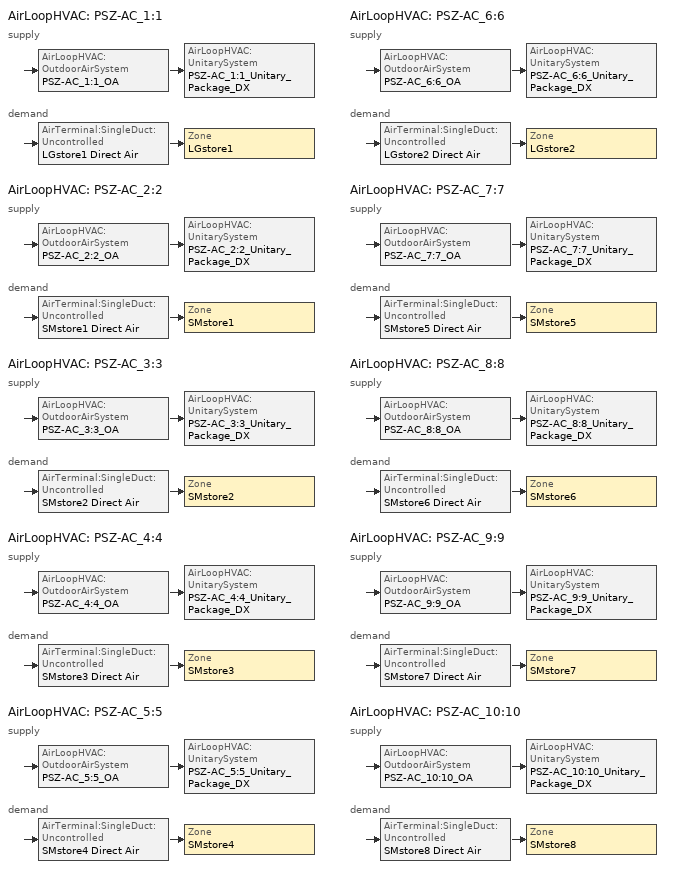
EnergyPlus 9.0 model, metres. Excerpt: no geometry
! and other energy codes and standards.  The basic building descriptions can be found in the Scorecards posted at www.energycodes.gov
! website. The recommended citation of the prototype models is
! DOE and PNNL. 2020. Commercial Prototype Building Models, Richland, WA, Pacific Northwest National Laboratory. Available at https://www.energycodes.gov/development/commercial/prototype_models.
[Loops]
AirLoopHVAC 'PSZ-AC_1:1'
 supply: AirLoopHVAC:OutdoorAirSystem 'PSZ-AC_1:1_OA' > AirLoopHVAC:UnitarySystem 'PSZ-AC_1:1_Unitary_Package_DX'
 demand: AirTerminal:SingleDuct:Uncontrolled 'LGstore1 Direct Air' > Zone 'LGstore1'
AirLoopHVAC 'PSZ-AC_2:2'
 supply: AirLoopHVAC:OutdoorAirSystem 'PSZ-AC_2:2_OA' > AirLoopHVAC:UnitarySystem 'PSZ-AC_2:2_Unitary_Package_DX'
 demand: AirTerminal:SingleDuct:Uncontrolled 'SMstore1 Direct Air' > Zone 'SMstore1'
AirLoopHVAC 'PSZ-AC_3:3'
 supply: AirLoopHVAC:OutdoorAirSystem 'PSZ-AC_3:3_OA' > AirLoopHVAC:UnitarySystem 'PSZ-AC_3:3_Unitary_Package_DX'
 demand: AirTerminal:SingleDuct:Uncontrolled 'SMstore2 Direct Air' > Zone 'SMstore2'
AirLoopHVAC 'PSZ-AC_4:4'
 supply: AirLoopHVAC:OutdoorAirSystem 'PSZ-AC_4:4_OA' > AirLoopHVAC:UnitarySystem 'PSZ-AC_4:4_Unitary_Package_DX'
 demand: AirTerminal:SingleDuct:Uncontrolled 'SMstore3 Direct Air' > Zone 'SMstore3'
AirLoopHVAC 'PSZ-AC_5:5'
 supply: AirLoopHVAC:OutdoorAirSystem 'PSZ-AC_5:5_OA' > AirLoopHVAC:UnitarySystem 'PSZ-AC_5:5_Unitary_Package_DX'
 demand: AirTerminal:SingleDuct:Uncontrolled 'SMstore4 Direct Air' > Zone 'SMstore4'
AirLoopHVAC 'PSZ-AC_6:6'
 supply: AirLoopHVAC:OutdoorAirSystem 'PSZ-AC_6:6_OA' > AirLoopHVAC:UnitarySystem 'PSZ-AC_6:6_Unitary_Package_DX'
 demand: AirTerminal:SingleDuct:Uncontrolled 'LGstore2 Direct Air' > Zone 'LGstore2'
AirLoopHVAC 'PSZ-AC_7:7'
 supply: AirLoopHVAC:OutdoorAirSystem 'PSZ-AC_7:7_OA' > AirLoopHVAC:UnitarySystem 'PSZ-AC_7:7_Unitary_Package_DX'
 demand: AirTerminal:SingleDuct:Uncontrolled 'SMstore5 Direct Air' > Zone 'SMstore5'
AirLoopHVAC 'PSZ-AC_8:8'
 supply: AirLoopHVAC:OutdoorAirSystem 'PSZ-AC_8:8_OA' > AirLoopHVAC:UnitarySystem 'PSZ-AC_8:8_Unitary_Package_DX'
 demand: AirTerminal:SingleDuct:Uncontrolled 'SMstore6 Direct Air' > Zone 'SMstore6'
AirLoopHVAC 'PSZ-AC_9:9'
 supply: AirLoopHVAC:OutdoorAirSystem 'PSZ-AC_9:9_OA' > AirLoopHVAC:UnitarySystem 'PSZ-AC_9:9_Unitary_Package_DX'
 demand: AirTerminal:SingleDuct:Uncontrolled 'SMstore7 Direct Air' > Zone 'SMstore7'
AirLoopHVAC 'PSZ-AC_10:10'
 supply: AirLoopHVAC:OutdoorAirSystem 'PSZ-AC_10:10_OA' > AirLoopHVAC:UnitarySystem 'PSZ-AC_10:10_Unitary_Package_DX'
 demand: AirTerminal:SingleDuct:Uncontrolled 'SMstore8 Direct Air' > Zone 'SMstore8'
[Sizing:Zone] Zone Cooling Design Supply Air Temperature Input Method=SupplyAirTemperature; Zone Cooling Design Supply Air Temperature {C}=12.8; Zone Heating Design Supply Air Temperature Input Method=SupplyAirTemperature; Zone Heating Design Supply Air Temperature {C}=40; Zone Cooling Design Supply Air Humidity Ratio {kgWater/kgDryAir}=0.007; Zone Heating Design Supply Air Humidity Ratio {kgWater/kgDryAir}=0.008; Cooling Design Air Flow Method=DesignDay; Cooling Design Air Flow Rate {m3/s}=0; Cooling Minimum Air Flow {m3/s}=0; Cooling Minimum Air Flow Fraction=0; Heating Design Air Flow Method=DesignDay; Heating Design Air Flow Rate {m3/s}=0
Name | Design Specification Outdoor Air Object
LGstore1 | SZ DSOA LGstore1
SMstore1 | SZ DSOA SMstore1
SMstore2 | SZ DSOA SMstore2
SMstore3 | SZ DSOA SMstore3
SMstore4 | SZ DSOA SMstore4
LGstore2 | SZ DSOA LGstore2
SMstore5 | SZ DSOA SMstore5
SMstore6 | SZ DSOA SMstore6
SMstore7 | SZ DSOA SMstore7
SMstore8 | SZ DSOA SMstore8
[DesignSpecification:OutdoorAir] Outdoor Air Method=Flow/Area; Outdoor Air Flow per Zone Floor Area {m3/s-m2}=0.00118103
SZ DSOA LGstore1; SZ DSOA SMstore1; SZ DSOA SMstore2; SZ DSOA SMstore3; SZ DSOA SMstore4; SZ DSOA LGstore2; SZ DSOA SMstore5; SZ DSOA SMstore6; SZ DSOA SMstore7; SZ DSOA SMstore8
[ZoneControl:Thermostat] Control Type Schedule=Dual Zone Control Type Sched
Name | Zone or ZoneList | Control 1
LGstore1 Thermostat | LGstore1 | LGstore1 DualSPSched
SMstore1 Thermostat | SMstore1 | SMstore1 DualSPSched
SMstore2 Thermostat | SMstore2 | SMstore2 DualSPSched
SMstore3 Thermostat | SMstore3 | SMstore3 DualSPSched
SMstore4 Thermostat | SMstore4 | SMstore4 DualSPSched
LGstore2 Thermostat | LGstore2 | LGstore2 DualSPSched
SMstore5 Thermostat | SMstore5 | SMstore5 DualSPSched
SMstore6 Thermostat | SMstore6 | SMstore6 DualSPSched
SMstore7 Thermostat | SMstore7 | SMstore7 DualSPSched
SMstore8 Thermostat | SMstore8 | SMstore8 DualSPSched
[ThermostatSetpoint:DualSetpoint]
Name | Heating Setpoint Temperature Schedule | Cooling Setpoint Temperature Schedule
LGstore1 DualSPSched; SMstore1 DualSPSched | Type1_HTGSETP_SCH_YES_OPTIMUM | Type1_CLGSETP_SCH_YES_OPTIMUM
SMstore2 DualSPSched; SMstore3 DualSPSched; SMstore4 DualSPSched | Type2_HTGSETP_SCH_YES_OPTIMUM | Type2_CLGSETP_SCH_YES_OPTIMUM
LGstore2 DualSPSched; SMstore5 DualSPSched; SMstore6 DualSPSched; SMstore7 DualSPSched; SMstore8 DualSPSched | Type3_HTGSETP_SCH_YES_OPTIMUM | Type3_CLGSETP_SCH_YES_OPTIMUM
[Zone equipment]
LGstore1: LGstore1 Direct Air
SMstore1: SMstore1 Direct Air
SMstore2: SMstore2 Direct Air
SMstore3: SMstore3 Direct Air
SMstore4: SMstore4 Direct Air
LGstore2: LGstore2 Direct Air
SMstore5: SMstore5 Direct Air
SMstore6: SMstore6 Direct Air
SMstore7: SMstore7 Direct Air
SMstore8: SMstore8 Direct Air
[AirTerminal:SingleDuct:Uncontrolled] Availability Schedule=ALWAYS_ON; Maximum Air Flow Rate {m3/s}=AUTOSIZE
LGstore1 Direct Air; SMstore1 Direct Air; SMstore2 Direct Air; SMstore3 Direct Air; SMstore4 Direct Air; LGstore2 Direct Air; SMstore5 Direct Air; SMstore6 Direct Air; SMstore7 Direct Air; SMstore8 Direct Air
[SetpointManager:SingleZone:Heating] Control Variable=Temperature; Minimum Supply Air Temperature=10
Name | Maximum Supply Air Temperature | Control Zone | Setpoint Node or NodeList
SupAirTemp MngrLGstore1 - Htg | 48.88 | LGstore1 | PSZ-AC_1:1_Unitary_PackageCoolCoil air inlet
SupAirTemp MngrSMstore1 - Htg | 48.89 | SMstore1 | PSZ-AC_2:2_Unitary_PackageCoolCoil air inlet
SupAirTemp MngrSMstore2 - Htg | 48.89 | SMstore2 | PSZ-AC_3:3_Unitary_PackageCoolCoil air inlet
SupAirTemp MngrSMstore3 - Htg | 48.89 | SMstore3 | PSZ-AC_4:4_Unitary_PackageCoolCoil air inlet
SupAirTemp MngrSMstore4 - Htg | 48.89 | SMstore4 | PSZ-AC_5:5_Unitary_PackageCoolCoil air inlet
SupAirTemp MngrLGstore2 - Htg | 48.89 | LGstore2 | PSZ-AC_6:6_Unitary_PackageCoolCoil air inlet
SupAirTemp MngrSMstore5 - Htg | 48.89 | SMstore5 | PSZ-AC_7:7_Unitary_PackageCoolCoil air inlet
SupAirTemp MngrSMstore6 - Htg | 48.89 | SMstore6 | PSZ-AC_8:8_Unitary_PackageCoolCoil air inlet
SupAirTemp MngrSMstore7 - Htg | 48.89 | SMstore7 | PSZ-AC_9:9_Unitary_PackageCoolCoil air inlet
SupAirTemp MngrSMstore8 - Htg | 48.89 | SMstore8 | PSZ-AC_10:10_Unitary_PackageCoolCoil air inlet
[SetpointManager:SingleZone:Cooling] Control Variable=Temperature; Minimum Supply Air Temperature=10
Name | Maximum Supply Air Temperature | Control Zone | Setpoint Node or NodeList
SupAirTemp MngrLGstore1 - Clg | 48.88 | LGstore1 | PSZ-AC_1:1 Supply Equipment Outlet Node
SupAirTemp MngrSMstore1 - Clg | 48.89 | SMstore1 | PSZ-AC_2:2 Supply Equipment Outlet Node
SupAirTemp MngrSMstore2 - Clg | 48.89 | SMstore2 | PSZ-AC_3:3 Supply Equipment Outlet Node
SupAirTemp MngrSMstore3 - Clg | 48.89 | SMstore3 | PSZ-AC_4:4 Supply Equipment Outlet Node
SupAirTemp MngrSMstore4 - Clg | 48.89 | SMstore4 | PSZ-AC_5:5 Supply Equipment Outlet Node
SupAirTemp MngrLGstore2 - Clg | 48.89 | LGstore2 | PSZ-AC_6:6 Supply Equipment Outlet Node
SupAirTemp MngrSMstore5 - Clg | 48.89 | SMstore5 | PSZ-AC_7:7 Supply Equipment Outlet Node
SupAirTemp MngrSMstore6 - Clg | 48.89 | SMstore6 | PSZ-AC_8:8 Supply Equipment Outlet Node
SupAirTemp MngrSMstore7 - Clg | 48.89 | SMstore7 | PSZ-AC_9:9 Supply Equipment Outlet Node
SupAirTemp MngrSMstore8 - Clg | 48.89 | SMstore8 | PSZ-AC_10:10 Supply Equipment Outlet Node
[AirLoopHVAC] Design Supply Air Flow Rate {m3/s}=AUTOSIZE
PSZ-AC_1:1; PSZ-AC_2:2; PSZ-AC_3:3; PSZ-AC_4:4; PSZ-AC_5:5; PSZ-AC_6:6; PSZ-AC_7:7; PSZ-AC_8:8; PSZ-AC_9:9; PSZ-AC_10:10
[Sizing:System] Type of Load to Size On=Sensible; Design Outdoor Air Flow Rate {m3/s}=AUTOSIZE; Central Heating Maximum System Air Flow Ratio=1; Preheat Design Temperature {C}=7; Preheat Design Humidity Ratio {kgWater/kgDryAir}=0.008; Precool Design Temperature {C}=12.8; Precool Design Humidity Ratio {kgWater/kgDryAir}=0.008; Central Cooling Design Supply Air Temperature {C}=12.8; Central Heating Design Supply Air Temperature {C}=40; 100% Outdoor Air in Cooling=No; 100% Outdoor Air in Heating=No; Central Cooling Design Supply Air Humidity Ratio {kgWater/kgDryAir}=0.0085; Central Heating Design Supply Air Humidity Ratio {kgWater/kgDryAir}=0.008; Cooling Supply Air Flow Rate Method=DesignDay; Cooling Supply Air Flow Rate {m3/s}=0; Heating Supply Air Flow Rate Method=DesignDay; Heating Supply Air Flow Rate {m3/s}=0; System Outdoor Air Method=ZoneSum; Zone Maximum Outdoor Air Fraction=1; Cooling Design Capacity Method=CoolingDesignCapacity; Cooling Design Capacity {W}=autosize; Heating Design Capacity Method=HeatingDesignCapacity; Heating Design Capacity {W}=autosize; Central Cooling Capacity Control Method=OnOff
Name | Sizing Option | Type of Zone Sum to Use
PSZ-AC_1:1 | Coincident
PSZ-AC_2:2; PSZ-AC_3:3; PSZ-AC_4:4; PSZ-AC_5:5; PSZ-AC_6:6; PSZ-AC_7:7; PSZ-AC_8:8; PSZ-AC_9:9; PSZ-AC_10:10 |  | Coincident
[SetpointManager:MixedAir] Control Variable=Temperature
Name | Setpoint Node or NodeList
PSZ-AC_1:1_OAMixed Air Temp Manager | PSZ-AC_1:1_OA-PSZ-AC_1:1_Unitary_PackageNode
PSZ-AC_2:2_OAMixed Air Temp Manager | PSZ-AC_2:2_OA-PSZ-AC_2:2_Unitary_PackageNode
PSZ-AC_3:3_OAMixed Air Temp Manager | PSZ-AC_3:3_OA-PSZ-AC_3:3_Unitary_PackageNode
PSZ-AC_4:4_OAMixed Air Temp Manager | PSZ-AC_4:4_OA-PSZ-AC_4:4_Unitary_PackageNode
PSZ-AC_5:5_OAMixed Air Temp Manager | PSZ-AC_5:5_OA-PSZ-AC_5:5_Unitary_PackageNode
PSZ-AC_6:6_OAMixed Air Temp Manager | PSZ-AC_6:6_OA-PSZ-AC_6:6_Unitary_PackageNode
PSZ-AC_7:7_OAMixed Air Temp Manager | PSZ-AC_7:7_OA-PSZ-AC_7:7_Unitary_PackageNode
PSZ-AC_8:8_OAMixed Air Temp Manager | PSZ-AC_8:8_OA-PSZ-AC_8:8_Unitary_PackageNode
PSZ-AC_9:9_OAMixed Air Temp Manager | PSZ-AC_9:9_OA-PSZ-AC_9:9_Unitary_PackageNode
PSZ-AC_10:10_OAMixed Air Temp Manager | PSZ-AC_10:10_OA-PSZ-AC_10:10_Unitary_PackageNode
[SetpointManager:OutdoorAirPretreat] Control Variable=Temperature; Minimum Setpoint Temperature {C}=-99; Maximum Setpoint Temperature {C}=99; Minimum Setpoint Humidity Ratio {kgWater/kgDryAir}=0.00001; Maximum Setpoint Humidity Ratio {kgWater/kgDryAir}=1
Name | Setpoint Node or NodeList
PSZ-AC_1:1 Heat Exhchanger Supply Air Temp Manager | PSZ-AC_1:1 Heat Recovery Outlet Node
PSZ-AC_6:6 Heat Exhchanger Supply Air Temp Manager | PSZ-AC_6:6 Heat Recovery Outlet Node
[Controller:OutdoorAir] Minimum Outdoor Air Flow Rate {m3/s}=AUTOSIZE; Maximum Outdoor Air Flow Rate {m3/s}=AUTOSIZE; Economizer Control Type=DifferentialDryBulb; Economizer Control Action Type=ModulateFlow; Economizer Maximum Limit Dry-Bulb Temperature {C}=28; Economizer Maximum Limit Enthalpy {J/kg}=64000; Economizer Minimum Limit Dry-Bulb Temperature {C}=0; Lockout Type=LockoutWithHeating; Minimum Limit Type=FixedMinimum; Maximum Fraction of Outdoor Air Schedule=SZ_system_OA_Max_Frac_SCH
Name | Minimum Outdoor Air Schedule | Heat Recovery Bypass Control Type
PSZ-AC_1:1_OA_Controller | Type1_MinOA_MotorizedDamper_Sch | BypassWhenOAFlowGreaterThanMinimum
PSZ-AC_2:2_OA_Controller | Type1_MinOA_MotorizedDamper_Sch
PSZ-AC_3:3_OA_Controller; PSZ-AC_4:4_OA_Controller; PSZ-AC_5:5_OA_Controller | Type2_MinOA_MotorizedDamper_Sch
PSZ-AC_6:6_OA_Controller | Type3_MinOA_MotorizedDamper_Sch | BypassWhenOAFlowGreaterThanMinimum
PSZ-AC_7:7_OA_Controller; PSZ-AC_8:8_OA_Controller; PSZ-AC_9:9_OA_Controller; PSZ-AC_10:10_OA_Controller | Type3_MinOA_MotorizedDamper_Sch
[HeatExchanger:AirToAir:SensibleAndLatent] Availability Schedule=Always_On; Nominal Supply Air Flow Rate {m3/s}=AUTOSIZE; Sensible Effectiveness at 100% Heating Air Flow=0.7; Latent Effectiveness at 100% Heating Air Flow=0.6; Sensible Effectiveness at 75% Heating Air Flow=0.7; Latent Effectiveness at 75% Heating Air Flow=0.6; Sensible Effectiveness at 100% Cooling Air Flow=0.75; Latent Effectiveness at 100% Cooling Air Flow=0.6; Sensible Effectiveness at 75% Cooling Air Flow=0.75; Latent Effectiveness at 75% Cooling Air Flow=0.6; Nominal Electric Power {W}=345.215; Supply Air Outlet Temperature Control=Yes; Heat Exchanger Type=Rotary; Frost Control Type=ExhaustOnly; Threshold Temperature {C}=-23.3; Initial Defrost Time Fraction=0.167; Rate of Defrost Time Fraction Increase {1/K}=1.44
PSZ-AC_1:1 OA Heat Recovery; PSZ-AC_6:6 OA Heat Recovery
[AirLoopHVAC:UnitarySystem] Control Type=Load; Dehumidification Control Type=None; Availability Schedule=ALWAYS_ON; Fan Placement=BlowThrough; DX Heating Coil Sizing Ratio=1; Use DOAS DX Cooling Coil=No; Minimum Supply Air Temperature {C}=2; Latent Load Control=SensibleOnlyLoadControl; Cooling Supply Air Flow Rate Method=SupplyAirFlowRate; Cooling Supply Air Flow Rate {m3/s}=AUTOSIZE; Heating Supply Air Flow Rate Method=SupplyAirFlowRate; Heating Supply Air Flow Rate {m3/s}=AUTOSIZE; No Load Supply Air Flow Rate Method=SupplyAirFlowRate; No Load Supply Air Flow Rate {m3/s}=AUTOSIZE; Maximum Supply Air Temperature {C}=AUTOSIZE
Name | Controlling Zone or Thermostat Location | Supply Fan | Supply Air Fan Operating Mode Schedule | Heating Coil | Cooling Coil | Design Specification Multispeed Object
PSZ-AC_1:1_Unitary_Package_DX | LGstore1 | PSZ-AC_1:1_addAQ_Unitary_Package_fan | Type1_FAN_SCH | PSZ-AC_1:1_Unitary_Package_HeatCoil | PSZ-AC_1:1_Unitary_Package_CoolCoil | PSZ-AC_1:1_Unitary_Package_DX_Perf
PSZ-AC_2:2_Unitary_Package_DX | SMstore1 | PSZ-AC_2:2_addAQ_Unitary_Package_fan | Type2_FAN_SCH | PSZ-AC_2:2_Unitary_Package_HeatCoil | PSZ-AC_2:2_Unitary_Package_CoolCoil | PSZ-AC_2:2_Unitary_Package_DX_Perf
PSZ-AC_3:3_Unitary_Package_DX | SMstore2 | PSZ-AC_3:3_addAQ_Unitary_Package_fan | Type2_FAN_SCH | PSZ-AC_3:3_Unitary_Package_HeatCoil | PSZ-AC_3:3_Unitary_Package_CoolCoil | PSZ-AC_3:3_Unitary_Package_DX_Perf
PSZ-AC_4:4_Unitary_Package_DX | SMstore3 | PSZ-AC_4:4_addAQ_Unitary_Package_fan | Type2_FAN_SCH | PSZ-AC_4:4_Unitary_Package_HeatCoil | PSZ-AC_4:4_Unitary_Package_CoolCoil | PSZ-AC_4:4_Unitary_Package_DX_Perf
PSZ-AC_5:5_Unitary_Package_DX | SMstore4 | PSZ-AC_5:5_addAQ_Unitary_Package_fan | Type2_FAN_SCH | PSZ-AC_5:5_Unitary_Package_HeatCoil | PSZ-AC_5:5_Unitary_Package_CoolCoil | PSZ-AC_5:5_Unitary_Package_DX_Perf
PSZ-AC_6:6_Unitary_Package_DX | LGstore2 | PSZ-AC_6:6_addAQ_Unitary_Package_fan | Type3_FAN_SCH | PSZ-AC_6:6_Unitary_Package_HeatCoil | PSZ-AC_6:6_Unitary_Package_CoolCoil | PSZ-AC_6:6_Unitary_Package_DX_Perf
PSZ-AC_7:7_Unitary_Package_DX | SMstore5 | PSZ-AC_7:7_addAQ_Unitary_Package_fan | Type3_FAN_SCH | PSZ-AC_7:7_Unitary_Package_HeatCoil | PSZ-AC_7:7_Unitary_Package_CoolCoil | PSZ-AC_7:7_Unitary_Package_DX_Perf
PSZ-AC_8:8_Unitary_Package_DX | SMstore6 | PSZ-AC_8:8_addAQ_Unitary_Package_fan | Type3_FAN_SCH | PSZ-AC_8:8_Unitary_Package_HeatCoil | PSZ-AC_8:8_Unitary_Package_CoolCoil | PSZ-AC_8:8_Unitary_Package_DX_Perf
PSZ-AC_9:9_Unitary_Package_DX | SMstore7 | PSZ-AC_9:9_addAQ_Unitary_Package_fan | Type3_FAN_SCH | PSZ-AC_9:9_Unitary_Package_HeatCoil | PSZ-AC_9:9_Unitary_Package_CoolCoil | PSZ-AC_9:9_Unitary_Package_DX_Perf
PSZ-AC_10:10_Unitary_Package_DX | SMstore8 | PSZ-AC_10:10_addAQ_Unitary_Package_fan | Type3_FAN_SCH | PSZ-AC_10:10_Unitary_Package_HeatCoil | PSZ-AC_10:10_Unitary_Package_CoolCoil | PSZ-AC_10:10_Unitary_Package_DX_Perf
[UnitarySystemPerformance:Multispeed]
PSZ-AC_1:1_Unitary_Package_DX_Perf; PSZ-AC_6:6_Unitary_Package_DX_Perf; PSZ-AC_10:10_Unitary_Package_DX_Perf: 2, 2, No, 0.66, 1, 0.66, 1, 1
PSZ-AC_2:2_Unitary_Package_DX_Perf; PSZ-AC_3:3_Unitary_Package_DX_Perf; PSZ-AC_4:4_Unitary_Package_DX_Perf; PSZ-AC_5:5_Unitary_Package_DX_Perf; PSZ-AC_7:7_Unitary_Package_DX_Perf; PSZ-AC_8:8_Unitary_Package_DX_Perf; PSZ-AC_9:9_Unitary_Package_DX_Perf: 2, 2, No, 1, 1, 1, 1, 1
[Fan:SystemModel]
PSZ-AC_1:1_addAQ_Unitary_Package_fan: Type1_FAN_SCH, AUTOSIZE, Discrete, 1, 622.5, 0.895, 1, AUTOSIZE, TotalEfficiencyAndPressure, 0.58175, 622.5, 1, 2, 0.66, 0.4, 1, 1
PSZ-AC_2:2_addAQ_Unitary_Package_fan: Type1_FAN_SCH, AUTOSIZE, Discrete, 1, 622.5, 0.865, 1, AUTOSIZE, TotalEfficiencyAndPressure, 0.56225, 622.5, 1, 1, 1
PSZ-AC_3:3_addAQ_Unitary_Package_fan; PSZ-AC_4:4_addAQ_Unitary_Package_fan; PSZ-AC_5:5_addAQ_Unitary_Package_fan: Type2_FAN_SCH, AUTOSIZE, Discrete, 1, 622.5, 0.865, 1, AUTOSIZE, TotalEfficiencyAndPressure, 0.56225, 622.5, 1, 1, 1
PSZ-AC_6:6_addAQ_Unitary_Package_fan: Type3_FAN_SCH, AUTOSIZE, Discrete, 1, 622.5, 0.895, 1, AUTOSIZE, TotalEfficiencyAndPressure, 0.58175, 622.5, 2, 0.66, 0.4, 1, 1
PSZ-AC_7:7_addAQ_Unitary_Package_fan; PSZ-AC_8:8_addAQ_Unitary_Package_fan; PSZ-AC_9:9_addAQ_Unitary_Package_fan: Type3_FAN_SCH, AUTOSIZE, Discrete, 1, 622.5, 0.865, 1, AUTOSIZE, TotalEfficiencyAndPressure, 0.56225, 622.5, 1, 1, 1
PSZ-AC_10:10_addAQ_Unitary_Package_fan: Type3_FAN_SCH, AUTOSIZE, Discrete, 1, 622.5, 0.865, 1, AUTOSIZE, TotalEfficiencyAndPressure, 0.56225, 622.5, 2, 0.66, 0.4, 1, 1
[Coil:Heating:Fuel] Availability Schedule=ALWAYS_ON; Fuel Type=NaturalGas; Burner Efficiency=0.8; Nominal Capacity {W}=AUTOSIZE
PSZ-AC_1:1_Unitary_Package_HeatCoil; PSZ-AC_2:2_Unitary_Package_HeatCoil; PSZ-AC_3:3_Unitary_Package_HeatCoil; PSZ-AC_4:4_Unitary_Package_HeatCoil; PSZ-AC_5:5_Unitary_Package_HeatCoil; PSZ-AC_6:6_Unitary_Package_HeatCoil; PSZ-AC_7:7_Unitary_Package_HeatCoil; PSZ-AC_8:8_Unitary_Package_HeatCoil; PSZ-AC_9:9_Unitary_Package_HeatCoil; PSZ-AC_10:10_Unitary_Package_HeatCoil
[Coil:Cooling:DX:MultiSpeed] Availability Schedule=ALWAYS_ON; Condenser Type=AirCooled; Apply Part Load Fraction to Speeds Greater than 1=No; Apply Latent Degradation to Speeds Greater than 1=No; Maximum Outdoor Dry-Bulb Temperature for Crankcase Heater Operation {C}=10; Basin Heater Setpoint Temperature {C}=2; Fuel Type=Electricity; Number of Speeds=2; Speed 1 Gross Rated Sensible Heat Ratio=0.79866; Speed 1 Rated Evaporator Fan Power Per Volume Flow Rate {W/(m3/s)}=0; Speed 1 Total Cooling Capacity Function of Temperature Curve=PSZ-AC_Unitary_PackagecoolCapFT; Speed 1 Total Cooling Capacity Function of Flow Fraction Curve=PSZ-AC_Unitary_PackagecoolFFF; Speed 1 Energy Input Ratio Function of Temperature Curve=PSZ-AC_Unitary_PackagecoolEIRFT; Speed 1 Energy Input Ratio Function of Flow Fraction Curve=PSZ-AC_Unitary_PackagecoolEIRFFF; Speed 1 Part Load Fraction Correlation Curve=PSZ-AC_Unitary_PackagecoolPLR; Speed 1 Rated Waste Heat Fraction of Power Input=0.2; Speed 1 Evaporative Condenser Effectiveness=0.9; Speed 2 Gross Rated Sensible Heat Ratio=0.79866; Speed 2 Rated Evaporator Fan Power Per Volume Flow Rate {W/(m3/s)}=0; Speed 2 Total Cooling Capacity Function of Temperature Curve=PSZ-AC_Unitary_PackagecoolCapFT; Speed 2 Total Cooling Capacity Function of Flow Fraction Curve=PSZ-AC_Unitary_PackagecoolFFF; Speed 2 Energy Input Ratio Function of Temperature Curve=PSZ-AC_Unitary_PackagecoolEIRFT; Speed 2 Energy Input Ratio Function of Flow Fraction Curve=PSZ-AC_Unitary_PackagecoolEIRFFF; Speed 2 Part Load Fraction Correlation Curve=PSZ-AC_Unitary_PackagecoolPLR; Speed 2 Rated Waste Heat Fraction of Power Input=0.2; Speed 2 Evaporative Condenser Effectiveness=0.9
Name | Speed 1 Gross Rated Total Cooling Capacity {W} | Speed 1 Gross Rated Cooling COP {W/W} | Speed 1 Rated Air Flow Rate {m3/s} | Speed 2 Gross Rated Total Cooling Capacity {W} | Speed 2 Gross Rated Cooling COP {W/W} | Speed 2 Rated Air Flow Rate {m3/s}
PSZ-AC_1:1_Unitary_Package_CoolCoil | 16464.7 | 3.79883 | 1.32617 | 32929.39 | 3.79883 | 1.98926
PSZ-AC_2:2_Unitary_Package_CoolCoil | 8428.58 | 4.11713 | 0.678893 | 16857.16 | 4.11713 | 1.01834
PSZ-AC_3:3_Unitary_Package_CoolCoil | 8502.97 | 4.11713 | 0.684887 | 17005.94 | 4.11713 | 1.02733
PSZ-AC_4:4_Unitary_Package_CoolCoil | 8535.755 | 4.11713 | 0.687527 | 17071.51 | 4.11713 | 1.03129
PSZ-AC_5:5_Unitary_Package_CoolCoil | 8598.305 | 4.11713 | 0.692567 | 17196.61 | 4.11713 | 1.03885
PSZ-AC_6:6_Unitary_Package_CoolCoil | 16152.41 | 3.79883 | 1.30102 | 32304.82 | 3.79883 | 1.95153
PSZ-AC_7:7_Unitary_Package_CoolCoil | 8748.425 | 4.11713 | 0.704653 | 17496.85 | 4.11713 | 1.05698
PSZ-AC_8:8_Unitary_Package_CoolCoil | 8740.645 | 4.11713 | 0.704027 | 17481.29 | 4.11713 | 1.05604
PSZ-AC_9:9_Unitary_Package_CoolCoil | 8826.36 | 4.11713 | 0.710933 | 17652.72 | 4.11713 | 1.0664
PSZ-AC_10:10_Unitary_Package_CoolCoil | 9720.755 | 3.79883 | 0.782973 | 19441.51 | 3.79883 | 1.17446
[WaterHeater:Mixed] Tank Volume {m3}=0.1514; Setpoint Temperature Schedule=Hot Water Setpoint Temp Schedule; Deadband Temperature Difference {deltaC}=2; Maximum Temperature Limit {C}=82.2222; Heater Control Type=Cycle; Heater Maximum Capacity {W}=11722.84; Heater Minimum Capacity {W}=0; Heater Fuel Type=Electricity; Heater Thermal Efficiency=1; Off Cycle Parasitic Fuel Consumption Rate {W} (SWH Enhancement) August 31, 2012 Specify pipe loss for both Off and On cycle parasitic=174; Off Cycle Parasitic Fuel Type=Electricity; Off Cycle Parasitic Heat Fraction to Tank=0; On Cycle Parasitic Fuel Consumption Rate {W} (SWH Enhancement) August 2, 2012: change from blank to 72 btu/h (21.20 W)=174; Ambient Temperature Indicator=Zone; Off Cycle Loss Coefficient to Ambient Temperature {W/K}=1.20598; On Cycle Loss Coefficient to Ambient Temperature {W/K}=1.20598; Peak Use Flow Rate {m3/s}=1.89e-06
Name | Ambient Temperature Zone | Use Flow Rate Fraction Schedule
Gas Tank1 | LGstore1 | Type1_SWH_SCH
Gas Tank2 | SMstore1 | Type1_SWH_SCH
Gas Tank3 | SMstore2 | Type2_SWH_SCH
Gas Tank4 | SMstore3 | Type2_SWH_SCH
Gas Tank5 | LGstore2 | Type3_SWH_SCH
Gas Tank6 | SMstore5 | Type3_SWH_SCH
Gas Tank7 | SMstore6 | Type3_SWH_SCH
[Schedule:Compact]
Type1_HTGSETP_SCH_YES_OPTIMUM: Through: 12/31, For: Monday Tuesday Wednesday Thursday WinterDesignDay, Until: 01:00, 21.11, Until: 08:00, 15.56, Until: 09:00, 18.33, Until: 23:00, 21.11, Until: 24:00, 21.11, For SummerDesignDay, Until: 24:00, 15.56, For: Friday Saturday, Until: 08:00, 15.56, Until: 09:00, 18.33, Until: 23:00, 21.11, Until: 24:00, 21.11, For: Sunday Holidays AllOtherDays, Until:  8:00, 15.56, Until:  9:00, 18.33, Until: 23:00, 21.11, Until: 24:00, 21.11
Type2_HTGSETP_SCH_YES_OPTIMUM: Through: 12/31, For: Weekdays WinterDesignDay, Until: 07:00, 15.56, Until: 08:00, 18.33, Until: 21:00, 21.11, Until: 24:00, 15.56, For SummerDesignDay, Until: 24:00, 15.56, For: Saturday, Until: 07:00, 15.56, Until: 08:00, 18.33, Until: 19:00, 21.11, Until: 24:00, 15.56, For: Sunday Holidays AllOtherDays, Until:  8:00, 15.56, Until:  9:00, 18.33, Until: 18:00, 21.11, Until: 24:00, 15.56
Type3_HTGSETP_SCH_YES_OPTIMUM: Through: 12/31, For: Weekdays WinterDesignDay, Until: 08:00, 15.56, Until: 09:00, 18.33, Until: 21:00, 21.11, Until: 24:00, 15.56, For SummerDesignDay, Until: 24:00, 15.56, For: Saturday, Until: 08:00, 15.56, Until: 09:00, 18.33, Until: 19:00, 21.11, Until: 24:00, 15.56, For: Sunday Holidays AllOtherDays, Until:  9:00, 15.56, Until: 10:00, 18.33, Until: 18:00, 21.11, Until: 24:00, 15.56
Type1_CLGSETP_SCH_YES_OPTIMUM: Through: 12/31, For: Monday Tuesday Wednesday Thursday SummerDesignDay, Until: 08:00, 29.44, Until: 09:00, 26.67, Until: 23:00, 23.89, Until: 24:00, 23.89, For WinterDesignDay, Until: 24:00, 29.44, For: Friday Saturday, Until: 01:00, 23.89, Until: 08:00, 29.44, Until: 09:00, 26.67, Until: 23:00, 23.89, Until: 24:00, 23.89, For: Sunday Holidays AllOtherDays, Until:  8:00, 29.44, Until:  8:00, 26.67, Until: 23:00, 23.89, Until: 24:00, 23.89
Type2_CLGSETP_SCH_YES_OPTIMUM: Through: 12/31, For: Weekdays SummerDesignDay, Until: 07:00, 29.44, Until: 08:00, 26.67, Until: 20:00, 23.89, Until: 24:00, 29.44, For WinterDesignDay, Until: 24:00, 29.44, For: Saturday, Until: 07:00, 29.44, Until: 08:00, 26.67, Until: 18:00, 23.89, Until: 24:00, 29.44, For: Sunday Holidays AllOtherDays, Until:  8:00, 29.44, Until:  9:00, 26.67, Until: 17:00, 23.89, Until: 24:00, 29.44
Type3_CLGSETP_SCH_YES_OPTIMUM: Through: 12/31, For: Weekdays SummerDesignDay, Until: 08:00, 29.44, Until: 09:00, 26.67, Until: 21:00, 23.89, Until: 24:00, 29.44, For WinterDesignDay, Until: 24:00, 29.44, For: Saturday, Until: 08:00, 29.44, Until: 09:00, 26.67, Until: 18:00, 23.89, Until: 24:00, 29.44, For: Sunday Holidays AllOtherDays, Until:  9:00, 29.44, Until: 10:00, 26.67, Until: 17:00, 23.89, Until: 24:00, 29.44
Type1_FAN_SCH: Through: 12/31, For: Monday Tuesday Wednesday Thursday SummerDesignDay, Until: 08:00, 0, Until: 23:00, 1, Until: 24:00, 1, For: Friday Saturday WinterDesignDay, Until: 01:00, 1, Until: 08:00, 0, Until: 22:00, 1, Until: 24:00, 1, For: Sunday Holidays AllOtherDays, Until: 08:00, 0, Until: 23:00, 1, Until: 24:00, 1
Type2_FAN_SCH: Through: 12/31, For: Weekdays SummerDesignDay, Until: 07:00, 0, Until: 21:00, 1, Until: 24:00, 0, For: Saturday WinterDesignDay, Until: 07:00, 0, Until: 19:00, 1, Until: 24:00, 0, For: Sunday Holidays AllOtherDays, Until: 08:00, 0, Until: 18:00, 1, Until: 24:00, 0
Type3_FAN_SCH; Type2_MinOA_MotorizedDamper_SCH: Through: 12/31, For: Weekdays SummerDesignDay, Until: 08:00, 0, Until: 21:00, 1, Until: 24:00, 0, For: Saturday WinterDesignDay, Until: 08:00, 0, Until: 19:00, 1, Until: 24:00, 0, For: Sunday Holidays AllOtherDays, Until: 09:00, 0, Until: 18:00, 1, Until: 24:00, 0
Type1_MinOA_MotorizedDamper_SCH: Through: 12/31, For: Monday Tuesday Wednesday Thursday SummerDesignDay, Until: 09:00, 0, Until: 23:00, 1, Until: 24:00, 1, For: Friday Saturday WinterDesignDay, Until: 01:00, 1, Until: 09:00, 0, Until: 22:00, 1, Until: 24:00, 1, For: Sunday Holidays AllOtherDays, Until: 09:00, 0, Until: 23:00, 1, Until: 24:00, 1
Type3_MinOA_MotorizedDamper_SCH: Through: 12/31, For: Weekdays SummerDesignDay, Until: 09:00, 0, Until: 21:00, 1, Until: 24:00, 0, For: Saturday WinterDesignDay, Until: 09:00, 0, Until: 19:00, 1, Until: 24:00, 0, For: Sunday Holidays AllOtherDays, Until: 10:00, 0, Until: 18:00, 1, Until: 24:00, 0
Type1_SWH_SCH: Through: 12/31, For: Monday Tuesday Wednesday Thursday SummerDesignDay, Until: 01:00, 0, Until: 03:00, 0, Until: 07:00, 0, Until: 09:00, 0.04, Until: 10:00, 0.15, Until: 11:00, 0.23, Until: 12:00, 0.32, Until: 13:00, 0.41, Until: 14:00, 0.62, Until: 15:00, 0.6, Until: 16:00, 0.55, Until: 17:00, 0.45, Until: 18:00, 0.5, Until: 19:00, 0.46, Until: 20:00, 0.47, Until: 21:00, 0.34, Until: 22:00, 0.33, Until: 23:00, 0.23, Until: 24:00, 0.13, For: Friday Saturday WinterDesignDay, Until: 01:00, 0.13, Until: 02:00, 0, Until: 03:00, 0, Until: 07:00, 0, Until: 08:00, 0, Until: 09:00, 0, Until: 10:00, 0.2, Until: 11:00, 0.23, Until: 12:00, 0.32, Until: 13:00, 0.41, Until: 14:00, 0.65, Until: 15:00, 0.6, Until: 16:00, 0.55, Until: 17:00, 0.45, Until: 18:00, 0.5, Until: 19:00, 0.46, Until: 20:00, 0.47, Until: 21:00, 0.34, Until: 22:00, 0.33, Until: 23:00, 0.23, Until: 24:00, 0.13, For: Sunday Holidays AllOtherDays, Until: 01:00, 0, Until: 03:00, 0, Until: 07:00, 0, Until: 08:00, 0, Until: 09:00, 0.1, Until: 10:00, 0.14, Until: 11:00, 0.29, Until: 12:00, 0.31, Until: 14:00, 0.36, Until: 15:00, 0.34, Until: 16:00, 0.35, Until: 17:00, 0.37, Until: 18:00, 0.34, Until: 19:00, 0.25, Until: 20:00, 0.27, Until: 21:00, 0.21, Until: 22:00, 0.16, Until: 23:00, 0.16, Until: 24:00, 0.1
Type2_SWH_SCH: Through: 12/31, For: Weekdays SummerDesignDay, Until: 01:00, 0, Until: 03:00, 0, Until: 08:00, 0, Until: 09:00, 0.15, Until: 10:00, 0.23, Until: 11:00, 0.32, Until: 12:00, 0.41, Until: 13:00, 0.57, Until: 14:00, 0.62, Until: 15:00, 0.61, Until: 16:00, 0.5, Until: 17:00, 0.45, Until: 18:00, 0.46, Until: 19:00, 0.47, Until: 20:00, 0.42, Until: 21:00, 0.34, Until: 22:00, 0, Until: 23:00, 0, Until: 24:00, 0, For: Saturday WinterDesignDay, Until: 01:00, 0, Until: 02:00, 0, Until: 03:00, 0, Until: 07:00, 0, Until: 08:00, 0, Until: 09:00, 0.2, Until: 10:00, 0.24, Until: 11:00, 0.27, Until: 12:00, 0.42, Until: 13:00, 0.54, Until: 14:00, 0.62, Until: 15:00, 0.6, Until: 16:00, 0.5, Until: 17:00, 0.48, Until: 18:00, 0.47, Until: 19:00, 0.34, Until: 20:00, 0, Until: 21:00, 0, Until: 22:00, 0, Until: 23:00, 0, Until: 24:00, 0, For: Sunday Holidays AllOtherDays, Until: 01:00, 0, Until: 03:00, 0, Until: 07:00, 0, Until: 08:00, 0, Until: 09:00, 0, Until: 10:00, 0.12, Until: 11:00, 0.14, Until: 12:00, 0.29, Until: 13:00, 0.33, Until: 14:00, 0.4, Until: 15:00, 0.36, Until: 16:00, 0.37, Until: 17:00, 0.35, Until: 18:00, 0.37, Until: 19:00, 0, Until: 21:00, 0, Until: 22:00, 0, Until: 23:00, 0, Until: 24:00, 0
Type3_SWH_SCH: Through: 12/31, For: Weekdays SummerDesignDay, Until: 01:00, 0, Until: 03:00, 0, Until: 07:00, 0, Until: 09:00, 0, Until: 10:00, 0.15, Until: 11:00, 0.25, Until: 12:00, 0.41, Until: 13:00, 0.57, Until: 14:00, 0.62, Until: 15:00, 0.61, Until: 16:00, 0.5, Until: 17:00, 0.45, Until: 18:00, 0.46, Until: 19:00, 0.47, Until: 20:00, 0.42, Until: 21:00, 0.34, Until: 22:00, 0, Until: 23:00, 0, Until: 24:00, 0, For: Saturday WinterDesignDay, Until: 01:00, 0, Until: 02:00, 0, Until: 03:00, 0, Until: 07:00, 0, Until: 08:00, 0, Until: 09:00, 0, Until: 10:00, 0.2, Until: 11:00, 0.27, Until: 12:00, 0.42, Until: 13:00, 0.54, Until: 14:00, 0.59, Until: 15:00, 0.6, Until: 16:00, 0.49, Until: 17:00, 0.48, Until: 18:00, 0.47, Until: 19:00, 0.46, Until: 20:00, 0, Until: 21:00, 0, Until: 22:00, 0, Until: 23:00, 0, Until: 24:00, 0, For: Sunday Holidays AllOtherDays, Until: 01:00, 0, Until: 03:00, 0, Until: 07:00, 0, Until: 08:00, 0, Until: 09:00, 0, Until: 10:00, 0, Until: 11:00, 0.12, Until: 12:00, 0.29, Until: 13:00, 0.31, Until: 15:00, 0.36, Until: 16:00, 0.34, Until: 17:00, 0.35, Until: 18:00, 0.37, Until: 19:00, 0, Until: 20:00, 0, Until: 22:00, 0, Until: 23:00, 0, Until: 24:00, 0
ALWAYS_ON: Through: 12/31, For: AllDays, Until: 24:00, 1
Dual Zone Control Type Sched: Through: 12/31, For: AllDays, Until: 24:00, 4
Hot Water Setpoint Temp Schedule: THROUGH: 12/31, FOR: AllDays, UNTIL: 24:00, 60
[Schedule:Constant]
SZ_system_OA_Max_Frac_SCH: Fraction, 0.7
[Curve:Biquadratic] Minimum Value of x=12.77778; Maximum Value of x=23.88889; Minimum Value of y=21.11111; Maximum Value of y=46.11111
Name | Coefficient1 Constant | Coefficient2 x | Coefficient3 x**2 | Coefficient4 y | Coefficient5 y**2 | Coefficient6 x*y
PSZ-AC_Unitary_PackagecoolCapFT | 0.766956 | 0.0107756 | -4.14703e-05 | 0.00134961 | -0.000261144 | 0.000457488
PSZ-AC_Unitary_PackagecoolEIRFT | 0.297145 | 0.0430933 | -0.000748766 | 0.00597727 | 0.000482112 | -0.000956448
[Curve:Quadratic]
Name | Coefficient1 Constant | Coefficient2 x | Coefficient3 x**2 | Minimum Value of x | Maximum Value of x
PSZ-AC_Unitary_PackagecoolFFF | 0.8 | 0.2 | 0 | 0.5 | 1.5
PSZ-AC_Unitary_PackagecoolEIRFFF | 1.156 | -0.1816 | 0.0256 | 0.5 | 1.5
PSZ-AC_Unitary_PackagecoolPLR | 0.75 | 0.25 | 0 | 0 | 1
